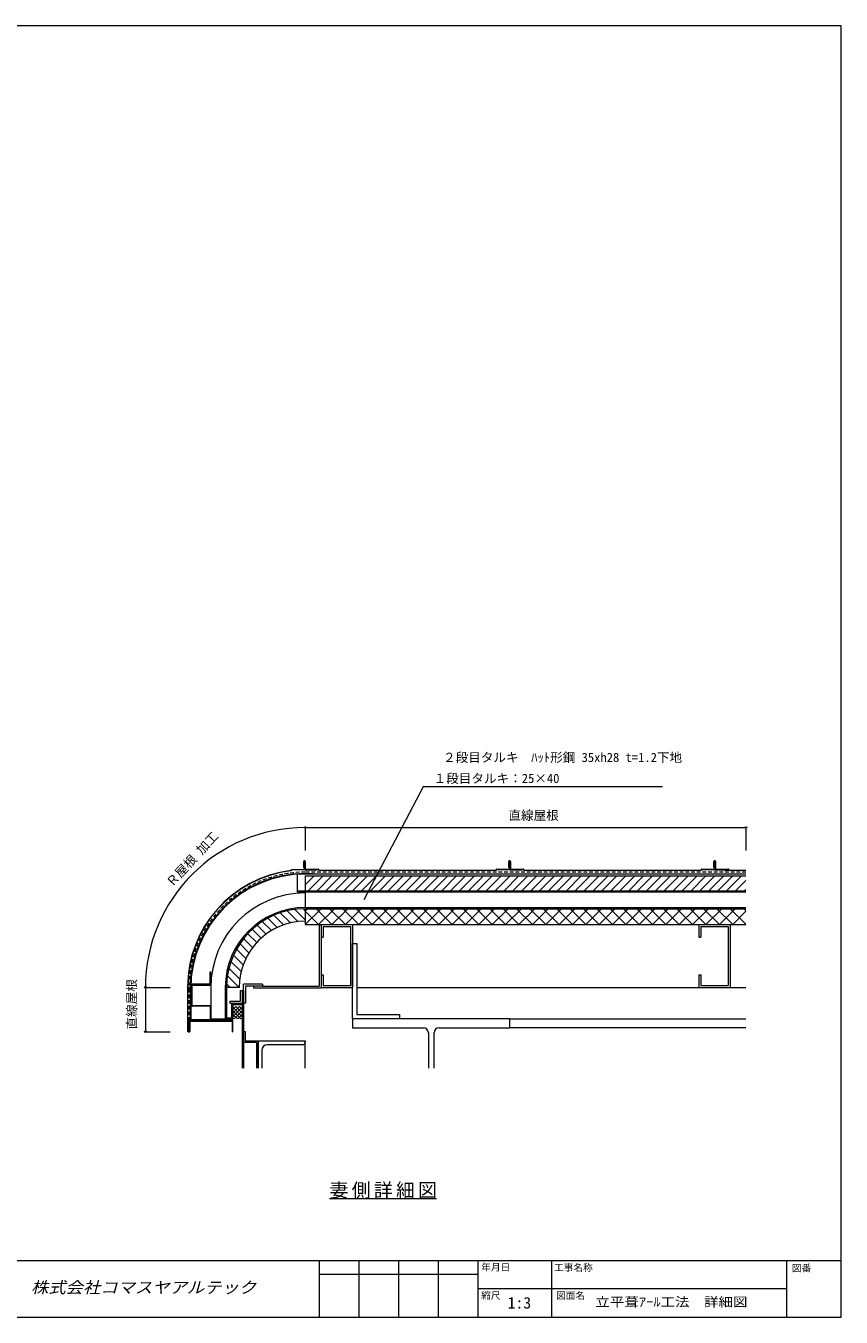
# Model space of a CAD drawing. Units: millimetres, scale not verified. Extents: x -873 to 873, y -615 to 615.
# Drawn here: x 96 to 873, y -615 to 615 of the extents above; entities that cross this region are included whole.
import ezdxf
from ezdxf.enums import TextEntityAlignment as Align

# ---------------------------------------------------------------- set-up
doc = ezdxf.new("R2010")
doc.units = ezdxf.units.MM
doc.header["$LTSCALE"] = 3
doc.header["$PDMODE"] = 32
doc.header["$PDSIZE"] = 1.5
doc.linetypes.add('DASHED1', pattern=[1.8, 1.2, -0.6])
doc.layers.add('0-0_0', color=4, linetype='Continuous', lineweight=18)
doc.layers.add('0-3_LAYER004', color=7, linetype='Continuous', lineweight=18)
doc.styles.add('HG丸ｺﾞｼｯｸM-PRO', font='')
doc.styles.add('ＭＳ ゴシック', font='')
doc.styles.get('HG丸ｺﾞｼｯｸM-PRO').set_extended_font_data('HG丸ｺﾞｼｯｸM-PRO')
doc.styles.get('ＭＳ ゴシック').set_extended_font_data('MS Gothic')

msp = doc.modelspace()

# ---------------------------------------------------------------- linework, layer by layer
at = {"layer": '0-0_0'}
for p, q in [((362.332, -148.62), (782.23, -148.62)), ((362.332, -148.62), (362.332, -170.507)), ((782.23, -148.62), (782.23, -170.507)), ((362.332, -194.724), (782.23, -194.724)), ((362.332, -203.209), (370.818, -194.724)), ((362.332, -194.724), (362.332, -209.004)), ((379.303, -194.724), (365.023, -209.004)), ((387.788, -194.724), (373.508, -209.004)), ((396.273, -194.724), (381.993, -209.004)), ((404.759, -194.724), (390.479, -209.004)), ((413.244, -194.724), (398.964, -209.004)), ((421.729, -194.724), (407.449, -209.004)), ((430.215, -194.724), (415.935, -209.004)), ((438.7, -194.724), (424.42, -209.004)), ((447.185, -194.724), (432.905, -209.004)), ((455.67, -194.724), (441.39, -209.004)), ((464.156, -194.724), (449.876, -209.004)), ((472.641, -194.724), (458.361, -209.004)), ((481.126, -194.724), (466.846, -209.004)), ((489.612, -194.724), (475.332, -209.004)), ((498.097, -194.724), (483.817, -209.004)), ((506.582, -194.724), (492.302, -209.004)), ((515.067, -194.724), (500.787, -209.004)), ((523.553, -194.724), (509.273, -209.004)), ((532.038, -194.724), (517.758, -209.004)), ((540.523, -194.724), (526.243, -209.004)), ((549.008, -194.724), (534.728, -209.004)), ((557.494, -194.724), (543.214, -209.004)), ((565.979, -194.724), (551.699, -209.004)), ((574.464, -194.724), (560.184, -209.004)), ((582.95, -194.724), (568.67, -209.004)), ((591.435, -194.724), (577.155, -209.004)), ((599.92, -194.724), (585.64, -209.004)), ((608.405, -194.724), (594.125, -209.004)), ((616.891, -194.724), (602.611, -209.004)), ((625.376, -194.724), (611.096, -209.004)), ((633.861, -194.724), (619.581, -209.004)), ((642.347, -194.724), (628.067, -209.004)), ((650.832, -194.724), (636.552, -209.004)), ((659.317, -194.724), (645.037, -209.004)), ((667.802, -194.724), (653.522, -209.004)), ((676.288, -194.724), (662.008, -209.004)), ((684.773, -194.724), (670.493, -209.004)), ((693.258, -194.724), (678.978, -209.004)), ((701.744, -194.724), (687.464, -209.004)), ((710.229, -194.724), (695.949, -209.004)), ((718.714, -194.724), (704.434, -209.004)), ((727.199, -194.724), (712.919, -209.004)), ((735.685, -194.724), (721.405, -209.004)), ((744.17, -194.724), (729.89, -209.004)), ((752.655, -194.724), (738.375, -209.004)), ((761.141, -194.724), (746.861, -209.004)), ((769.626, -194.724), (755.346, -209.004)), ((762.532, -189.324), (782.23, -189.325)), ((778.111, -194.724), (763.831, -209.004)), ((782.23, -199.091), (772.316, -209.004)), ((782.23, -207.576), (780.802, -209.004)), ((341.648, -241.416), (332.391, -232.16)), ((348.238, -239.521), (338.521, -229.804)), ((355.498, -238.296), (345.127, -227.924)), ((352.287, -226.6), (362.332, -236.645)), ((360.505, -226.333), (362.332, -228.16)), ((362.332, -240.924), (377.332, -225.924)), ((362.332, -228.196), (364.604, -225.924)), ((362.332, -225.924), (362.332, -240.924)), ((362.332, -225.924), (782.23, -225.924)), ((375.06, -240.924), (362.332, -228.196)), ((387.788, -240.924), (372.788, -225.924)), ((375.06, -240.924), (390.06, -225.924)), ((400.516, -240.924), (385.516, -225.924)), ((387.788, -240.924), (402.788, -225.924)), ((413.244, -240.924), (398.244, -225.924)), ((400.516, -240.924), (415.516, -225.924)), ((425.972, -240.924), (410.972, -225.924)), ((413.244, -240.924), (428.244, -225.924)), ((438.7, -240.924), (423.7, -225.924)), ((425.972, -240.924), (440.972, -225.924)), ((451.428, -240.924), (436.428, -225.924)), ((438.7, -240.924), (453.7, -225.924)), ((464.156, -240.924), (449.156, -225.924)), ((451.428, -240.924), (466.428, -225.924)), ((476.884, -240.924), (461.884, -225.924)), ((464.156, -240.924), (479.156, -225.924)), ((489.612, -240.924), (474.612, -225.924)), ((476.884, -240.924), (491.884, -225.924)), ((502.339, -240.924), (487.339, -225.924)), ((489.612, -240.924), (504.612, -225.924)), ((515.067, -240.924), (500.067, -225.924)), ((502.339, -240.924), (517.339, -225.924)), ((527.795, -240.924), (512.795, -225.924)), ((515.067, -240.924), (530.067, -225.924)), ((540.523, -240.924), (525.523, -225.924)), ((527.795, -240.924), (542.795, -225.924)), ((553.251, -240.924), (538.251, -225.924)), ((540.523, -240.924), (555.523, -225.924)), ((565.979, -240.924), (550.979, -225.924)), ((553.251, -240.924), (568.251, -225.924)), ((578.707, -240.924), (563.707, -225.924)), ((565.979, -240.924), (580.979, -225.924)), ((591.435, -240.924), (576.435, -225.924)), ((578.707, -240.924), (593.707, -225.924)), ((604.163, -240.924), (589.163, -225.924)), ((591.435, -240.924), (606.435, -225.924)), ((616.891, -240.924), (601.891, -225.924)), ((604.163, -240.924), (619.163, -225.924)), ((629.619, -240.924), (614.619, -225.924)), ((616.891, -240.924), (631.891, -225.924)), ((642.347, -240.924), (627.347, -225.924)), ((629.619, -240.924), (644.619, -225.924)), ((655.075, -240.924), (640.075, -225.924)), ((642.347, -240.924), (657.347, -225.924)), ((667.802, -240.924), (652.802, -225.924)), ((655.075, -240.924), (670.075, -225.924)), ((680.53, -240.924), (665.53, -225.924)), ((667.802, -240.924), (682.802, -225.924)), ((693.258, -240.924), (678.258, -225.924)), ((680.53, -240.924), (695.53, -225.924)), ((705.986, -240.924), (690.986, -225.924)), ((693.258, -240.924), (708.258, -225.924)), ((718.714, -240.924), (703.714, -225.924)), ((705.986, -240.924), (720.986, -225.924)), ((731.442, -240.924), (716.442, -225.924)), ((718.714, -240.924), (733.714, -225.924)), ((744.17, -240.924), (729.17, -225.924)), ((731.442, -240.924), (746.442, -225.924)), ((756.898, -240.924), (741.898, -225.924)), ((744.17, -240.924), (759.17, -225.924)), ((769.626, -240.924), (754.626, -225.924)), ((756.898, -240.924), (771.898, -225.924)), ((782.23, -240.8), (767.354, -225.924)), ((769.626, -240.924), (782.23, -228.32)), ((782.23, -228.072), (780.082, -225.924)), ((320.293, -254.002), (311.797, -245.506)), ((324.973, -250.197), (316.406, -241.63)), ((330.072, -246.811), (321.363, -238.102)), ((335.616, -243.869), (326.684, -234.938)), ((362.332, -240.924), (782.23, -240.924)), ((377.332, -241.644), (375.412, -241.644)), ((375.412, -241.644), (375.412, -299.724)), ((377.332, -240.924), (407.332, -240.924)), ((377.332, -240.924), (377.332, -252.924)), ((377.332, -241.644), (377.332, -301.644)), ((379.252, -242.844), (379.252, -252.924)), ((407.332, -240.924), (407.332, -300.924)), ((737.332, -240.924), (767.332, -240.924)), ((737.332, -240.924), (737.332, -252.924)), ((739.252, -242.844), (739.252, -252.924)), ((767.332, -240.924), (767.332, -300.924)), ((312.152, -262.832), (303.601, -254.281)), ((316.019, -258.214), (307.528, -249.723)), ((377.332, -252.924), (379.252, -252.924)), ((737.332, -252.924), (739.252, -252.924)), ((303.161, -279.297), (293.961, -270.097)), ((305.691, -273.342), (296.799, -264.45)), ((308.702, -267.867), (300.02, -259.185)), ((407.332, -330.924), (407.332, -258.924)), ((407.332, -258.924), (411.532, -258.924)), ((299.839, -292.946), (289.583, -282.689)), ((301.175, -285.797), (291.539, -276.16)), ((288.168, -289.76), (299.332, -300.924)), ((377.332, -288.924), (379.252, -288.924)), ((379.252, -288.924), (379.252, -299.004)), ((737.332, -288.924), (739.252, -288.924)), ((739.252, -288.924), (739.252, -299.004)), ((210.028, -300.924), (233.686, -300.924)), ((210.028, -300.924), (210.028, -343.138)), ((272.332, -300.924), (272.332, -330.924)), ((286.132, -300.924), (286.132, -330.924)), ((287.332, -300.924), (287.332, -329.724)), ((299.332, -300.924), (287.332, -300.924)), ((287.411, -297.488), (290.847, -300.924)), ((302.332, -303.924), (303.532, -303.924)), ((302.332, -303.924), (302.332, -377.763)), ((321.532, -297.924), (303.532, -297.924)), ((303.532, -315.924), (303.532, -297.924)), ((303.532, -303.924), (303.532, -377.763)), ((313.432, -301.644), (313.432, -299.724)), ((377.332, -301.644), (313.432, -301.644)), ((321.532, -299.724), (375.412, -299.724)), ((379.252, -299.004), (405.412, -299.004)), ((411.532, -300.924), (782.23, -300.924)), ((739.252, -299.004), (765.412, -299.004)), ((290.332, -314.124), (300.532, -314.124)), ((292.132, -315.924), (292.132, -329.724)), ((293.332, -317.124), (293.332, -330.924)), ((293.332, -317.124), (302.332, -317.124)), ((293.332, -321.974), (296.111, -319.195)), ((293.332, -325.368), (299.505, -319.195)), ((293.332, -328.762), (302.332, -319.762)), ((296.114, -319.195), (302.332, -325.413)), ((299.509, -319.195), (302.332, -322.019)), ((305.332, -315.924), (303.532, -315.924)), ((272.332, -330.924), (286.132, -330.924)), ((272.332, -330.924), (272.332, -331.524)), ((286.132, -330.924), (293.332, -330.924)), ((287.332, -329.724), (292.132, -329.724)), ((293.332, -330.924), (293.092, -330.924)), ((293.332, -319.807), (302.332, -328.807)), ((293.332, -323.201), (301.055, -330.924)), ((293.332, -326.595), (297.661, -330.924)), ((293.332, -329.989), (294.267, -330.924)), ((294.565, -330.924), (302.332, -323.156)), ((297.959, -330.924), (302.332, -326.551)), ((301.353, -330.924), (302.332, -329.945)), ((452.332, -330.924), (452.332, -326.724)), ((557.332, -330.924), (782.23, -330.924)), ((210.028, -343.138), (233.686, -343.138)), ((303.532, -342.924), (303.532, -353.304)), ((303.532, -342.924), (304.912, -342.924)), ((304.912, -342.924), (304.912, -351.924)), ((479.632, -344.124), (479.632, -377.763)), ((485.032, -377.763), (485.032, -344.124)), ((782.23, -339.324), (557.332, -339.324)), ((315.952, -353.304), (303.532, -353.304)), ((304.912, -351.924), (317.332, -351.924)), ((315.952, -353.304), (315.952, -377.763)), ((317.332, -351.924), (362.332, -351.924)), ((317.332, -377.763), (317.332, -351.924)), ((317.332, -351.924), (317.332, -377.763)), ((359.932, -355.524), (326.032, -355.524)), ((362.332, -351.924), (362.332, -353.124)), ((362.332, -377.763), (362.332, -351.924)), ((320.932, -360.624), (320.932, -377.763)), ((385.5, -502.049), (487.5, -502.049))]:
    msp.add_line(p, q, dxfattribs=at)
at = {"layer": '0-0_0', "color": 5}
for p, q in [((360.831, -186.536), (360.831, -180.959)), ((361.045, -186.536), (361.045, -180.959)), ((361.26, -181.173), (361.26, -185.249)), ((361.474, -181.173), (361.474, -186.536)), ((361.689, -181.388), (361.474, -181.388)), ((361.689, -187.823), (361.689, -181.173)), ((361.689, -181.388), (361.689, -186.536)), ((361.903, -188.681), (361.903, -181.173)), ((361.903, -187.823), (361.903, -181.817)), ((362.118, -180.959), (362.118, -188.037)), ((362.118, -188.681), (362.118, -181.173)), ((362.332, -180.959), (362.332, -188.037)), ((556.24, -186.536), (556.24, -180.959)), ((556.455, -186.536), (556.455, -180.959)), ((556.669, -181.173), (556.669, -185.249)), ((556.884, -181.173), (556.884, -186.536)), ((557.098, -181.388), (556.884, -181.388)), ((557.098, -187.823), (557.098, -181.173)), ((557.098, -181.388), (557.098, -186.536)), ((557.313, -188.681), (557.313, -181.173)), ((557.313, -187.823), (557.313, -181.817)), ((557.527, -180.959), (557.527, -188.037)), ((557.527, -188.681), (557.527, -181.173)), ((557.742, -180.959), (557.742, -188.037)), ((751.65, -186.536), (751.65, -180.959)), ((751.864, -186.536), (751.864, -180.959)), ((752.079, -181.173), (752.079, -185.249)), ((752.293, -181.173), (752.293, -186.536)), ((752.508, -181.388), (752.293, -181.388)), ((752.508, -187.823), (752.508, -181.173)), ((752.508, -181.388), (752.508, -186.536)), ((752.722, -188.681), (752.722, -181.173)), ((752.722, -187.823), (752.722, -181.817)), ((752.937, -180.959), (752.937, -188.037)), ((752.937, -188.681), (752.937, -181.173)), ((753.151, -180.959), (753.151, -188.037)), ((348.834, -189.115), (348.841, -189.329)), ((349.056, -189.322), (349.048, -189.107)), ((349.248, -188.671), (361.252, -188.252)), ((349.255, -188.885), (361.26, -188.466)), ((354.832, -209.724), (354.832, -193.182)), ((782.23, -192.924), (362.332, -192.924)), ((362.547, -188.252), (374.773, -188.252)), ((362.547, -188.466), (374.773, -188.466)), ((372.199, -189.11), (362.547, -189.11)), ((372.199, -189.324), (362.547, -189.324)), ((370.483, -188.466), (370.483, -188.681)), ((372.199, -188.466), (370.483, -188.466)), ((372.199, -188.681), (370.55, -188.681)), ((374.988, -188.681), (374.988, -188.895)), ((375.202, -188.895), (375.202, -188.681)), ((375.417, -189.11), (544.014, -189.11)), ((375.417, -189.324), (544.014, -189.324)), ((544.228, -188.681), (544.228, -188.895)), ((544.443, -188.895), (544.443, -188.681)), ((544.657, -188.252), (556.669, -188.252)), ((544.657, -188.466), (556.669, -188.466)), ((557.956, -188.252), (570.183, -188.252)), ((557.956, -188.466), (570.183, -188.466)), ((567.609, -189.11), (557.956, -189.11)), ((567.609, -189.324), (557.956, -189.324)), ((565.893, -188.466), (565.893, -188.681)), ((567.609, -188.466), (565.893, -188.466)), ((567.609, -188.681), (565.96, -188.681)), ((570.397, -188.681), (570.397, -188.895)), ((570.612, -188.895), (570.612, -188.681)), ((570.826, -189.11), (739.423, -189.11)), ((570.826, -189.324), (739.423, -189.324)), ((739.638, -188.681), (739.638, -188.895)), ((739.852, -188.895), (739.852, -188.681)), ((740.067, -188.252), (752.079, -188.252)), ((740.067, -188.466), (752.079, -188.466)), ((753.366, -188.252), (765.592, -188.252)), ((753.366, -188.466), (765.592, -188.466)), ((763.018, -189.11), (753.366, -189.11)), ((763.018, -189.324), (753.366, -189.324)), ((761.302, -188.466), (761.302, -188.681)), ((763.018, -188.466), (761.302, -188.466)), ((763.018, -188.681), (761.369, -188.681)), ((765.807, -188.681), (765.807, -188.895)), ((766.021, -188.895), (766.021, -188.681)), ((766.236, -189.11), (782.23, -189.11)), ((766.236, -189.324), (782.23, -189.324)), ((354.832, -209.004), (782.23, -209.004)), ((354.832, -209.724), (782.23, -209.724)), ((250.12, -300.924), (250.12, -342.564)), ((250.334, -342.564), (250.334, -300.924)), ((252.532, -302.124), (252.532, -332.124)), ((252.052, -342.924), (250.694, -342.924)), ((250.694, -343.138), (252.052, -343.138)), ((251.332, -332.724), (251.332, -342.084)), ((251.332, -332.724), (293.332, -332.724)), ((251.332, -342.084), (251.572, -342.084)), ((252.412, -332.964), (251.572, -332.964)), ((251.572, -332.964), (251.572, -342.084)), ((252.412, -332.964), (293.092, -332.964)), ((252.412, -342.564), (252.412, -333.456)), ((252.626, -342.564), (252.626, -333.456)), ((293.092, -343.164), (293.092, -332.964)), ((293.092, -343.164), (293.332, -343.164)), ((293.332, -343.164), (293.332, -332.724))]:
    msp.add_line(p, q, dxfattribs=at)
at = {"layer": '0-0_0', "color": 5, "linetype": 'DASHED1'}
for p, q in [((782.23, -191.129), (362.332, -191.124)), ((251.332, -302.124), (251.332, -332.724))]:
    msp.add_line(p, q, dxfattribs=at)
at = {"layer": '0-0_0', "color": 7}
for p, q in [((370.55, -188.681), (370.483, -188.681)), ((565.96, -188.681), (565.893, -188.681)), ((761.369, -188.681), (761.302, -188.681))]:
    msp.add_line(p, q, dxfattribs=at)
at = {"layer": '0-0_0', "color": 6}
msp.add_line((762.832, -189.084), (782.23, -189.085), dxfattribs=at)
at = {"layer": '0-0_0', "color": 3}
for p, q in [((271.612, -285.926), (272.332, -285.924)), ((271.612, -297.626), (271.612, -285.926)), ((272.332, -297.626), (272.332, -285.924)), ((253.733, -317.904), (253.732, -298.944)), ((254.453, -317.904), (254.452, -298.944)), ((271.312, -297.926), (254.752, -297.926)), ((254.752, -298.644), (271.312, -298.644)), ((254.753, -318.204), (271.313, -318.204)), ((271.313, -318.926), (254.753, -318.926)), ((271.613, -319.226), (271.613, -330.926)), ((272.333, -330.924), (272.333, -318.204)), ((271.613, -330.926), (272.333, -330.924))]:
    msp.add_line(p, q, dxfattribs=at)
at = {"layer": '0-0_0', "color": 7}
msp.add_lwpolyline([(-873, -615), (873, -615), (873, 615), (-873, 615)], close=True, dxfattribs=at)
at = {"layer": '0-0_0'}
for points in [[(702.624, -109.847), (474.624, -109.847), (418.021, -217.462)], [(379.252, -242.844), (405.412, -242.844), (405.412, -299.004)], [(739.252, -242.844), (765.412, -242.844), (765.412, -299.004)], [(411.532, -258.924), (411.532, -326.724), (452.332, -326.724)], [(377.332, -288.924), (377.332, -300.924), (407.332, -300.924)], [(737.332, -288.924), (737.332, -300.924), (767.332, -300.924)], [(300.532, -314.124), (300.532, -303.924), (302.332, -303.924)], [(321.532, -297.924), (321.532, -299.724), (305.332, -299.724), (305.332, -315.924)], [(290.332, -314.124), (290.332, -315.924), (302.332, -315.924)], [(489.832, -339.324), (557.332, -339.324), (557.332, -330.924), (407.332, -330.924), (407.332, -339.324), (474.832, -339.324)]]:
    msp.add_lwpolyline(points, dxfattribs=at)
at = {"layer": '0-0_0', "color": 5}
for points in [[(362.332, -192.324), (369.832, -192.324), (369.832, -192.924)], [(253.132, -302.124), (253.132, -331.524), (293.332, -331.524)], [(252.532, -332.124), (293.332, -332.124), (293.332, -331.524)]]:
    msp.add_lwpolyline(points, dxfattribs=at)
at = {"layer": '0-0_0', "color": 253}
msp.add_lwpolyline([(362.332, -209.724), (362.332, -224.724), (782.23, -224.724)], dxfattribs=at)
at = {"layer": '0-0_0'}
for centre, radius, start, end in [((362.332, -300.924), 152.304, 90, 180), ((362.332, -300.924), 75, 90, 180), ((362.332, -300.924), 63, 90, 180), ((474.832, -344.124), 4.8, 0, 90), ((489.832, -344.124), 4.8, 90, 180), ((326.032, -360.624), 5.1, 90, 180), ((359.932, -353.124), 2.4, 270, 0)]:
    msp.add_arc(centre, radius, start, end, dxfattribs=at)
at = {"layer": '0-0_0', "color": 5}
for centre, radius, start, end in [((361.582, -180.959), 0.751, 0, 180), ((361.582, -180.959), 0.536, 0, 180), ((361.582, -181.173), 0.536, 0, 180), ((361.582, -181.173), 0.322, 0, 180), ((361.582, -181.173), 0.107, 0, 180), ((556.991, -180.959), 0.751, 0, 180), ((556.991, -180.959), 0.536, 0, 180), ((556.991, -181.173), 0.536, 0, 180), ((556.991, -181.173), 0.322, 0, 180), ((556.991, -181.173), 0.107, 0, 180), ((752.401, -180.959), 0.751, 0, 180), ((752.401, -180.959), 0.536, 0, 180), ((752.401, -181.173), 0.536, 0, 180), ((752.401, -181.173), 0.322, 0, 180), ((752.401, -181.173), 0.107, 0, 180), ((362.332, -300.924), 112.212, 97.03971, 180), ((362.332, -300.924), 111.999, 97.03971, 180), ((362.332, -302.124), 109.8, 90, 180), ((362.332, -302.124), 109.2, 90, 180), ((348.627, -189.337), 0.214, 272, 2), ((348.627, -189.337), 0.429, 272, 2), ((349.263, -189.1), 0.429, 92, 182), ((349.263, -189.1), 0.214, 92, 182), ((361.26, -186.536), 0.429, 180, 0), ((361.26, -185.249), 0.214, 180, 0), ((361.26, -186.536), 0.214, 180, 0), ((361.26, -187.823), 0.643, 270, 0), ((361.26, -187.823), 0.429, 270, 0), ((362.547, -188.681), 0.643, 180, 270), ((362.547, -188.037), 0.429, 180, 270), ((362.547, -188.681), 0.429, 180, 270), ((362.547, -188.037), 0.214, 180, 270), ((372.199, -188.895), 0.429, 0, 90), ((372.199, -188.895), 0.214, 0, 90), ((372.199, -188.895), 0.214, 270, 0), ((372.199, -188.895), 0.429, 270, 0), ((374.773, -188.681), 0.429, 0, 90), ((374.773, -188.681), 0.214, 0, 90), ((375.417, -188.895), 0.429, 180, 270), ((375.417, -188.895), 0.214, 180, 270), ((544.014, -188.895), 0.429, 270, 0), ((544.014, -188.895), 0.214, 270, 0), ((544.657, -188.681), 0.429, 90, 180), ((544.657, -188.681), 0.214, 90, 180), ((556.669, -186.536), 0.429, 180, 0), ((556.669, -185.249), 0.214, 180, 0), ((556.669, -186.536), 0.214, 180, 0), ((556.669, -187.823), 0.643, 270, 0), ((556.669, -187.823), 0.429, 270, 0), ((557.956, -188.681), 0.643, 180, 270), ((557.956, -188.037), 0.429, 180, 270), ((557.956, -188.681), 0.429, 180, 270), ((557.956, -188.037), 0.214, 180, 270), ((567.609, -188.895), 0.429, 0, 90), ((567.609, -188.895), 0.214, 0, 90), ((567.609, -188.895), 0.214, 270, 0), ((567.609, -188.895), 0.429, 270, 0), ((570.183, -188.681), 0.429, 0, 90), ((570.183, -188.681), 0.214, 0, 90), ((570.826, -188.895), 0.429, 180, 270), ((570.826, -188.895), 0.214, 180, 270), ((739.423, -188.895), 0.429, 270, 0), ((739.423, -188.895), 0.214, 270, 0), ((740.067, -188.681), 0.429, 90, 180), ((740.067, -188.681), 0.214, 90, 180), ((752.079, -186.536), 0.429, 180, 0), ((752.079, -185.249), 0.214, 180, 0), ((752.079, -186.536), 0.214, 180, 0), ((752.079, -187.823), 0.643, 270, 0), ((752.079, -187.823), 0.429, 270, 0), ((753.366, -188.681), 0.643, 180, 270), ((753.366, -188.037), 0.429, 180, 270), ((753.366, -188.681), 0.429, 180, 270), ((753.366, -188.037), 0.214, 180, 270), ((763.018, -188.895), 0.429, 0, 90), ((763.018, -188.895), 0.214, 0, 90), ((763.018, -188.895), 0.214, 270, 0), ((763.018, -188.895), 0.429, 270, 0), ((765.592, -188.681), 0.429, 0, 90), ((765.592, -188.681), 0.214, 0, 90), ((766.236, -188.895), 0.429, 180, 270), ((766.236, -188.895), 0.214, 180, 270), ((250.694, -342.564), 0.574, 180, 270), ((250.694, -342.564), 0.36, 180, 270), ((252.052, -342.564), 0.36, 270, 0), ((252.052, -342.564), 0.574, 270, 0)]:
    msp.add_arc(centre, radius, start, end, dxfattribs=at)
at = {"layer": '0-0_0', "color": 5, "linetype": 'DASHED1'}
msp.add_arc((362.332, -302.124), 111, 90, 180, dxfattribs=at)
at = {"layer": '0-0_0', "color": 253}
for centre, radius, start, end in [((362.332, -300.924), 90, 90, 180), ((362.332, -300.924), 76.2, 90, 180), ((254.752, -298.944), 1.018, 90, 180.00073), ((271.312, -297.626), 1.018, 270, 0.00073), ((254.753, -317.904), 1.022, 180.00073, 270), ((271.313, -319.226), 1.022, 0.00073, 90)]:
    msp.add_arc(centre, radius, start, end, dxfattribs=at)
at = {"layer": '0-0_0', "color": 3}
for centre, start, end in [((254.752, -298.944), 90, 180.00073), ((271.312, -297.626), 270, 0.00073), ((254.753, -317.904), 180.00073, 270), ((271.313, -319.226), 0.00073, 90)]:
    msp.add_arc(centre, 0.3, start, end, dxfattribs=at)
at = {"layer": '0-0_0'}
for p in [(362.332, -148.62), (782.23, -148.62), (210.028, -300.924), (210.028, -343.138)]:
    msp.add_point(p, dxfattribs=at)
at = {"layer": '0-3_LAYER004'}
for p, q in [((-873, -561), (873, -561)), ((375.525, -561), (375.525, -615)), ((413.325, -561), (413.325, -615)), ((451.125, -561), (451.125, -615)), ((488.925, -561), (488.925, -615)), ((526.725, -561), (526.725, -615)), ((596.925, -561), (596.925, -615)), ((820.857, -561), (820.857, -615)), ((526.725, -574.5), (375.525, -574.5)), ((820.857, -588), (526.725, -588))]:
    msp.add_line(p, q, dxfattribs=at)

# ---------------------------------------------------------------- texts
at = {"layer": '0-0_0', "style": 'ＭＳ ゴシック'}
for s, p in [('２段目タルキ\u3000ﾊｯﾄ形鋼 35xh28 t=1.2下地', (493.624, -88.847)), ('１段目タルキ：25×40', (484.624, -108.847)), ('直線屋根', (555.894, -144.031))]:
    msp.add_text(s, height=8.798, dxfattribs=at).set_placement(p, align=Align.BOTTOM_LEFT)
for s, rotation, p in [('Ｒ屋根 加工', 47.165, (237.254, -207.674)), ('直線屋根', 90, (203.947, -340.981))]:
    msp.add_text(s, height=8.798, rotation=rotation, dxfattribs=at).set_placement(p, align=Align.BOTTOM_LEFT)
at = {"layer": '0-0_0', "color": 3, "style": 'HG丸ｺﾞｼｯｸM-PRO', "oblique": 15, "width": 1.1}
msp.add_text('株式会社コマスヤアルテック', height=11, dxfattribs=at).set_placement((100.993, -595.5), align=Align.BOTTOM_LEFT)
at = {"layer": '0-0_0', "color": 7, "style": 'ＭＳ ゴシック', "width": 1.15}
msp.add_text('立平葺ｱｰﾙ工法\u3000詳細図', height=8.798, dxfattribs=at).set_placement((638.766, -607.5), align=Align.BOTTOM_LEFT)
at = {"layer": '0-0_0', "color": 3, "insert": (385.5, -502.049), "char_height": 13.2, "attachment_point": 7, "style": 'ＭＳ ゴシック'}
msp.add_mtext('\\T1.17;妻側詳細図', dxfattribs=at)
at = {"layer": '0-3_LAYER004', "style": 'ＭＳ ゴシック'}
for s, height, p in [('年月日', 6.598, (530, -572.7)), ('工事名称', 6.598, (599.4, -573.1)), ('図番', 6.598, (826, -573.6)), ('縮尺', 6.598, (529.9, -599.7)), ('図面名', 6.598, (601.3, -599.7)), ('1:3', 11, (555.15, -610.1))]:
    msp.add_text(s, height=height, dxfattribs=at).set_placement(p, align=Align.BOTTOM_LEFT)

doc.saveas('drawing.dxf')
